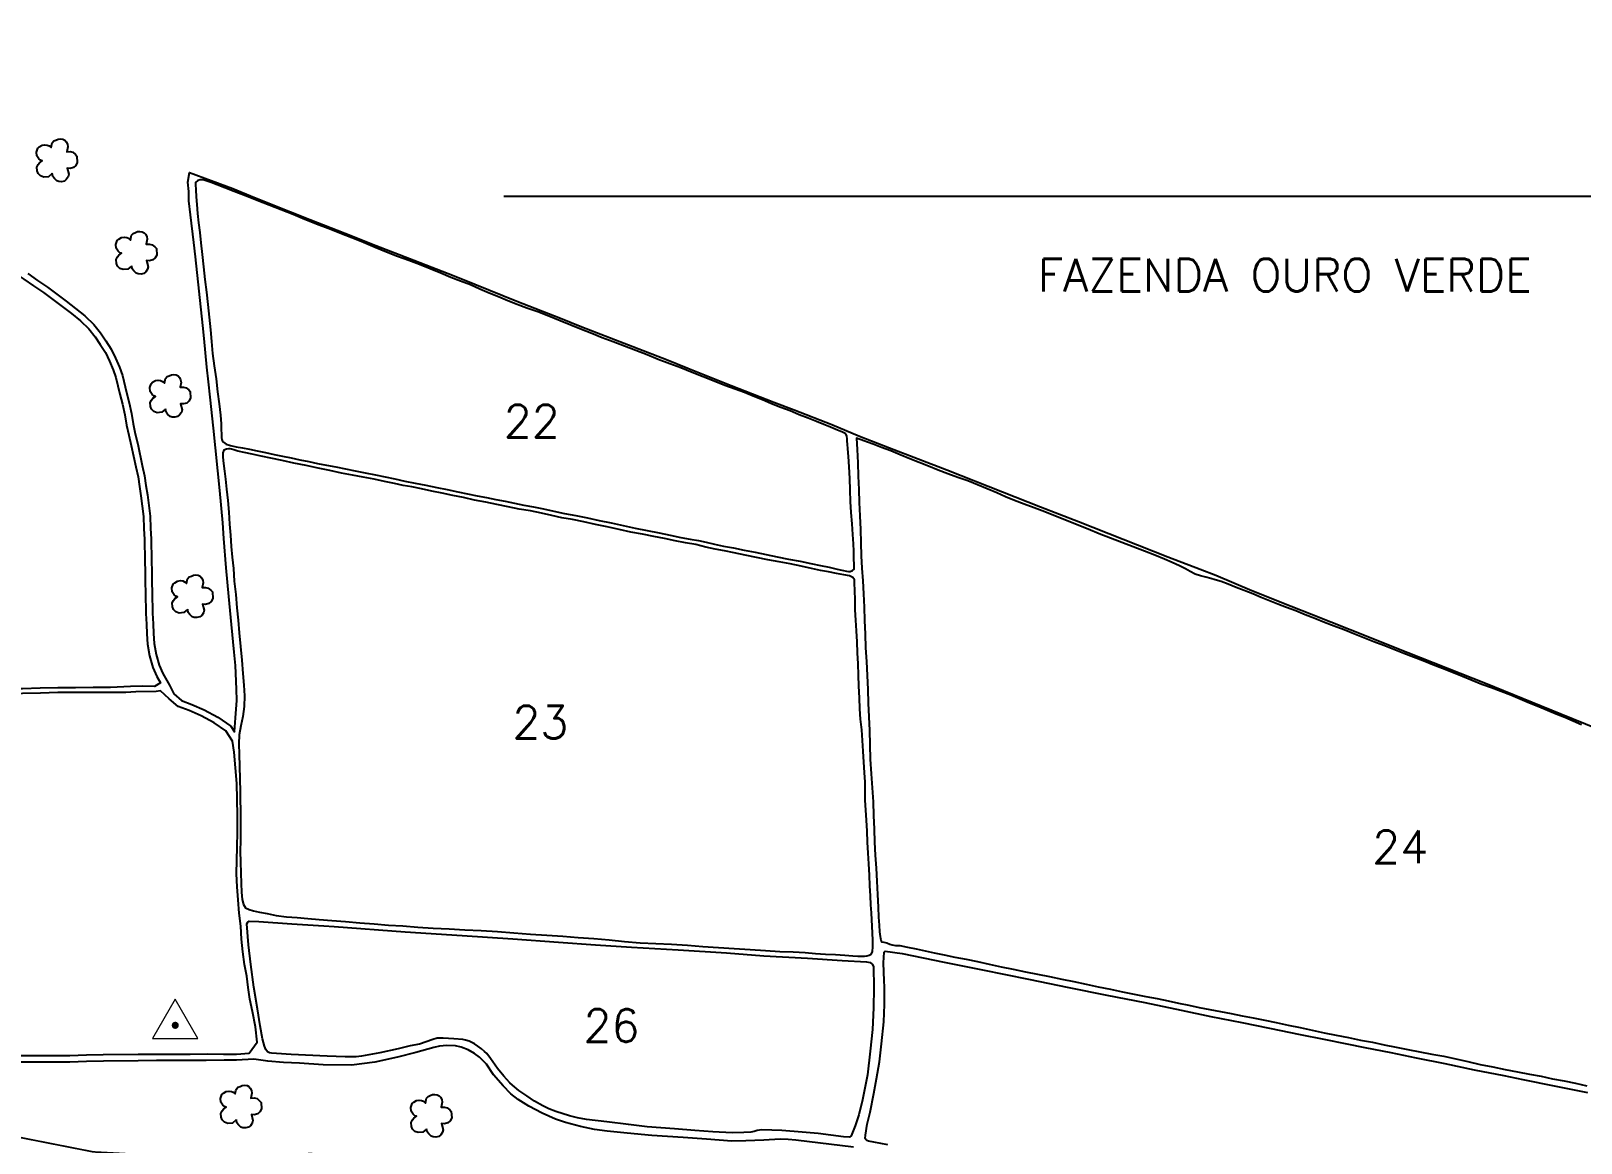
# Model space of a CAD drawing. Extents: x 733786 to 736936, y 7819983 to 7824438.
# Drawn here: x 735329 to 736255, y 7822234 to 7822899 of the extents above; entities that cross this region are included whole.
import ezdxf

# ---------------------------------------------------------------- set-up
doc = ezdxf.new("R2010")
doc.units = 0
doc.linetypes.add('CONTINUO', pattern=[0])
for name, color, linetype, lineweight in [('0114000993', 1, 'Continuous', 25), ('0114000993022', 5, 'Continuous', 25), ('0114000993023', 5, 'Continuous', 25), ('0114000993024', 5, 'Continuous', 25), ('0114000993025', 5, 'Continuous', 25), ('0114000993026', 5, 'Continuous', 25)]:
    doc.layers.add(name, color=color, linetype=linetype, lineweight=lineweight)
for name, color, linetype in [('0114000993003', 5, 'Continuous'), ('0114000993004', 5, 'Continuous'), ('CURSOS_D_AGUA', 4, 'Continuous'), ('MALHA', 8, 'Continuous'), ('MATO', 3, 'Continuous'), ('TEXTO', 7, 'Continuous'), ('TEXTO CONFORNTANTES', 7, 'Continuous'), ('TEXTO_NUN_TAL', 7, 'Continuous')]:
    doc.layers.add(name, color=color, linetype=linetype)
doc.styles.add('Simplex', font='simplex.shx')

msp = doc.modelspace()

# ---------------------------------------------------------------- linework, layer by layer
at = {"layer": '0114000993'}
for points in [[(735327.38, 7822753.61), (735333.16, 7822749.58), (735339.15, 7822745.6), (735350.41, 7822737.12), (735355.99, 7822732.89), (735361.51, 7822728.33), (735366.79, 7822723.33), (735370.83, 7822718.21), (735374.06, 7822713.57), (735377.29, 7822708.44), (735379.84, 7822703.04), (735382.21, 7822697.71), (735383.91, 7822692.71), (735386.34, 7822682.68), (735387.92, 7822676.54), (735389.31, 7822670.13), (735390.36, 7822663.94), (735391.66, 7822657.93), (735393.08, 7822651.8), (735395.84, 7822639.02), (735397.22, 7822632.85), (735398.02, 7822627.03), (735398.94, 7822621.45), (735400.53, 7822608.77), (735400.71, 7822601.61), (735401.06, 7822595.03), (735401.34, 7822582.19), (735401.48, 7822575.55), (735401.51, 7822569.38), (735401.81, 7822563.11), (735401.95, 7822550.72), (735402.23, 7822544.4), (735402.51, 7822538.7), (735402.9, 7822532.74), (735404.06, 7822526.15), (735405.83, 7822519.79), (735408.14, 7822514.75), (735412.13, 7822507.79), (735414.58, 7822502.63), (735419.25, 7822498.57), (735425.38, 7822496.29), (735432.73, 7822493.03), (735440.92, 7822488.65), (735448.74, 7822483.29), (735450.92, 7822479.83), (735451.55, 7822488.33), (735452.22, 7822498.65), (735452.05, 7822505.31), (735451.42, 7822519.54), (735450.7, 7822527.48), (735449.16, 7822543.91), (735447.56, 7822560.76), (735445.98, 7822577.85), (735444.63, 7822595.43), (735443.87, 7822604.65), (735442.17, 7822624.02), (735438.41, 7822661.4), (735436.44, 7822679.75), (735435.39, 7822688.94), (735434.44, 7822697.82), (735432.76, 7822714.86), (735431.95, 7822722.74), (735427.54, 7822763.62), (735426.6, 7822772.23), (735424.69, 7822788.76), (735423.7, 7822797.12), (735423.65, 7822802.63), (735423.1, 7822808.25), (735424, 7822814), (735449.82, 7822804.44), (735460.44, 7822800.13), (735471.78, 7822795.6), (735495.91, 7822786.07), (735520.31, 7822776.35), (735532.75, 7822771.46), (735558.1, 7822761.65), (735582.17, 7822752.28), (735594.46, 7822747.37), (735619.54, 7822737.11), (735645.66, 7822726.95), (735658.49, 7822721.94), (735683.66, 7822712.07), (735708.97, 7822702.24), (735721.77, 7822697.2), (735747.66, 7822686.88), (735773.17, 7822676.87), (735785.2, 7822672.17), (735807.82, 7822663.41), (735824.28, 7822656.59), (735842.18, 7822649.62), (735876.38, 7822636.34), (735909.77, 7822623.2), (735932.34, 7822614.34), (735955.05, 7822605.46), (736008.51, 7822584.41), (736027.74, 7822577), (736037.17, 7822573.4), (736058.56, 7822564.32), (736082.11, 7822554.94), (736094.25, 7822550.21), (736117.41, 7822541.01), (736151.77, 7822527.32), (736198.15, 7822508.97), (736220.82, 7822499.84), (736243.26, 7822490.72), (736265.42, 7822481.77)], [(735820.6, 7822231.71), (735786.31, 7822235.87), (735781.58, 7822236.39), (735776.82, 7822236.43), (735767.14, 7822235.87), (735756.33, 7822235.55), (735747.92, 7822235.43), (735732.92, 7822236.48), (735718.95, 7822237.53), (735700.31, 7822238.78), (735685.5, 7822240.19), (735673.44, 7822241.36), (735666, 7822242.29), (735657.65, 7822244.07), (735648.66, 7822246.53), (735642.64, 7822248.55), (735634.65, 7822251.98), (735626.7, 7822256.26), (735620.37, 7822260.29), (735616.05, 7822263.56), (735611.49, 7822268.33), (735605.68, 7822275.06), (735601.4, 7822281.28), (735597.29, 7822285.51), (735594.3, 7822287.77), (735590.53, 7822289.99), (735586.3, 7822291.56), (735582.99, 7822292.24), (735577.83, 7822292.57), (735573.39, 7822292.04), (735570, 7822291.36), (735559.24, 7822288.3), (735548.31, 7822285.57), (735534.73, 7822282.59), (735520.73, 7822280.74), (735503.91, 7822280.94), (735489.7, 7822281.86), (735480.24, 7822282.28), (735470.87, 7822283.2), (735462.45, 7822284.28), (735462.45, 7822284.28), (735452.18, 7822283.81), (735444.71, 7822283.66), (735434.07, 7822283.59), (735423.36, 7822283.53), (735404.4, 7822283.49), (735393.33, 7822283.39), (735372.61, 7822283.06), (735362.53, 7822282.84), (735352.53, 7822282.57), (735342.4, 7822282.54), (735332.52, 7822282.51), (735322.49, 7822282.52)]]:
    msp.add_lwpolyline(points, dxfattribs=at)
at = {"layer": '0114000993003', "linetype": 'CONTINUO', "flags": 128}
msp.add_lwpolyline([(735386.06, 7822503.44), (735376.74, 7822503.44), (735366.42, 7822503.43), (735355.97, 7822503.35), (735345.44, 7822503.3), (735334.93, 7822503), (735324.33, 7822502.72), (735314.08, 7822502.62), (735304.13, 7822502.71), (735294.1, 7822502.8), (735273.72, 7822502.71), (735253.28, 7822502.48), (735242.78, 7822502.46), (735232.23, 7822502.48), (735211.04, 7822502.24), (735200.33, 7822502.17), (735189.52, 7822502.12), (735178.76, 7822501.82), (735158.48, 7822501.87), (735148.41, 7822501.77), (735138.21, 7822501.8), (735128.37, 7822501.47), (735122.34, 7822501.25), (735103.56, 7822501.05), (735093.1, 7822501.04), (735073.01, 7822500.98), (735062.98, 7822500.83), (735052.58, 7822500.73), (735042.36, 7822500.66), (735032.01, 7822500.63), (735021.35, 7822500.54), (735010.97, 7822500.44), (735000.84, 7822500.43), (734990.59, 7822500.4), (734980.99, 7822500.49), (734970.79, 7822500.24), (734962.45, 7822499.92), (734956.88, 7822499.58), (734951.07, 7822499.44), (734943.34, 7822499.82), (734926.12, 7822499.87), (734900.99, 7822499.59), (734893.54, 7822499.63), (734883.15, 7822499.47), (734871.54, 7822499.32), (734850.17, 7822499.18), (734828.64, 7822499.1), (734817.79, 7822499.08), (734795.87, 7822498.92), (734785.18, 7822498.91), (734774.37, 7822498.65), (734763.77, 7822498.57), (734752.45, 7822498.56), (734741.02, 7822498.47), (734729.69, 7822498.34), (734718.83, 7822498.16), (734706.84, 7822498.1), (734695.49, 7822497.91), (734692.38, 7822498.58), (734686.8, 7822498.27), (734680.96, 7822498.64), (734676.21, 7822497.75), (734672.79, 7822488.17), (734667.94, 7822472.94), (734665.32, 7822464.45), (734662.44, 7822455.88), (734659.93, 7822447.18), (734654.58, 7822431.25), (734651.81, 7822422.84), (734649.04, 7822414.38), (734646.26, 7822405.9), (734643.93, 7822398.06), (734641.34, 7822389.84), (734635.93, 7822373.01), (734633.37, 7822365.6), (734630.81, 7822357.64), (734628.58, 7822349.61), (734629.23, 7822344.34), (734631.61, 7822341.94), (734636.8, 7822339.71), (734644.56, 7822338.15), (734653.36, 7822337.3), (734662.11, 7822336.33), (734670.87, 7822335.23), (734679.91, 7822334.36), (734697.32, 7822332.47), (734705.38, 7822331.81), (734714, 7822332.47), (734722.85, 7822333.92), (734731.79, 7822335.77), (734741.03, 7822337.38), (734750.31, 7822339.25), (734759.78, 7822341.22), (734768.94, 7822343.18), (734778.12, 7822344.14), (734786.98, 7822343.34), (734796.01, 7822342.55), (734805.06, 7822341.63), (734814.27, 7822341.41), (734823.38, 7822343.86), (734831.16, 7822347.77), (734838.98, 7822352.61), (734846.6, 7822357.37), (734854.42, 7822362.15), (734862.36, 7822366.88), (734870.14, 7822371.92), (734878.05, 7822376.56), (734886.18, 7822381.38), (734894.52, 7822386.38), (734903.31, 7822390.72), (734912.04, 7822393.62), (734920.41, 7822397.19), (734928.88, 7822400.13), (734938.26, 7822401.9), (734948.06, 7822401.73), (734957.38, 7822400.91), (734975.8, 7822399.09), (734985.21, 7822398.28), (734994.19, 7822397.18), (735003.42, 7822396.62), (735012.49, 7822395.95), (735021.49, 7822394.94), (735030.52, 7822393.61), (735039.39, 7822392.03), (735057.61, 7822388.31), (735066.72, 7822386.65), (735084.28, 7822383.59), (735093.09, 7822382.02), (735102.24, 7822379.8), (735109.69, 7822377.07), (735119.25, 7822372.9), (735128.19, 7822369.1), (735137.15, 7822365.26), (735145.84, 7822361.13), (735155.15, 7822356.33), (735163.68, 7822351.92), (735172.03, 7822347.22), (735180.93, 7822342.12), (735190.05, 7822336.96), (735199.21, 7822331.95), (735208.47, 7822326.9), (735217.42, 7822322.1), (735226.38, 7822317.17), (735235.03, 7822313.77), (735244.62, 7822307.66), (735253.94, 7822303.67), (735263.23, 7822300.52), (735272.79, 7822297.7), (735282.56, 7822294.86), (735292.48, 7822292.03), (735302.55, 7822289.29), (735312.69, 7822287.13), (735322.61, 7822286.52), (735332.52, 7822286.51), (735342.38, 7822286.54), (735352.47, 7822286.57), (735362.43, 7822286.84), (735372.54, 7822287.06), (735393.31, 7822287.39), (735403.49, 7822287.33), (735424.34, 7822287.39), (735434.65, 7822287.45), (735444.31, 7822287.32), (735452.04, 7822287.31), (735459.62, 7822287.95), (735464.43, 7822294.49), (735463.49, 7822303.67), (735461.68, 7822312.75), (735460.05, 7822320.13), (735459.07, 7822327.18), (735458.18, 7822333.86), (735456.93, 7822340.82), (735455.86, 7822348.38), (735455.03, 7822356.1), (735454.61, 7822363.76), (735453.74, 7822371.61), (735453.14, 7822379.52), (735452.4, 7822387.38), (735452.05, 7822395.04), (735452.35, 7822403.21), (735452.47, 7822411.01), (735452.75, 7822420.1), (735452.6, 7822429.87), (735452.47, 7822439.56), (735452.28, 7822449.01), (735451.51, 7822458.45), (735450.72, 7822467.7), (735449.65, 7822474.33), (735445.8, 7822480.46), (735438.84, 7822485.22), (735430.97, 7822489.43), (735423.87, 7822492.58), (735417.17, 7822495.08), (735411.94, 7822499.63), (735406.68, 7822504.31), (735404.2, 7822504.03), (735392.02, 7822503.73)], close=True, dxfattribs=at)
at = {"layer": '0114000993004', "linetype": 'CONTINUO', "flags": 128}
msp.add_lwpolyline([(735388.79, 7822506.9), (735376.74, 7822506.35), (735366.41, 7822506.34), (735355.96, 7822506.26), (735345.39, 7822506.21), (735334.85, 7822505.91), (735324.28, 7822505.63), (735314.08, 7822505.53), (735304.16, 7822505.62), (735294.11, 7822505.71), (735273.7, 7822505.62), (735253.26, 7822505.39), (735242.78, 7822505.37), (735232.22, 7822505.39), (735211.01, 7822505.14), (735200.31, 7822505.08), (735189.47, 7822505.03), (735178.72, 7822504.73), (735158.47, 7822504.78), (735148.4, 7822504.68), (735138.16, 7822504.71), (735128.27, 7822504.38), (735122.28, 7822504.16), (735103.54, 7822503.96), (735093.09, 7822503.95), (735072.98, 7822503.89), (735062.94, 7822503.74), (735052.55, 7822503.64), (735042.35, 7822503.57), (735031.99, 7822503.54), (735021.32, 7822503.45), (735010.95, 7822503.35), (735000.83, 7822503.34), (734990.6, 7822503.31), (734980.97, 7822503.4), (734970.7, 7822503.14), (734962.3, 7822502.83), (734956.75, 7822502.49), (734951.11, 7822502.35), (734943.41, 7822502.73), (734926.11, 7822502.78), (734900.98, 7822502.5), (734893.53, 7822502.54), (734883.11, 7822502.38), (734871.51, 7822502.23), (734850.15, 7822502.09), (734828.63, 7822502.01), (734817.78, 7822501.99), (734795.85, 7822501.83), (734785.15, 7822501.82), (734774.32, 7822501.56), (734763.76, 7822501.48), (734752.44, 7822501.46), (734740.99, 7822501.38), (734729.65, 7822501.25), (734718.8, 7822501.07), (734706.81, 7822501.01), (734695.44, 7822500.82), (734685.09, 7822500.8), (734682.14, 7822500.93), (734679.03, 7822501.63), (734678.49, 7822505.61), (734681.08, 7822513.04), (734683.83, 7822520.46), (734686.24, 7822527.51), (734688.5, 7822534.55), (734690.59, 7822541.6), (734692.33, 7822546.68), (734692.33, 7822546.87), (734694.2, 7822552.79), (734696.79, 7822560.42), (734699.76, 7822569.87), (734702.89, 7822579.77), (734706.01, 7822589.25), (734709.09, 7822598.25), (734714.35, 7822609.32), (734718.8, 7822610.47), (734727.55, 7822610.67), (734736.57, 7822610.61), (734745.63, 7822611.81), (734754.3, 7822614.12), (734762.88, 7822617), (734771.35, 7822620.16), (734779.62, 7822623.44), (734787.66, 7822627.35), (734795.17, 7822631.71), (734807.65, 7822637.76), (734815.05, 7822639.89), (734821.42, 7822642.61), (734827.71, 7822645.35), (734835.36, 7822648.92), (734842.58, 7822652.88), (734849.81, 7822657.55), (734856.97, 7822662.53), (734864.04, 7822667.56), (734870.68, 7822672.4), (734884.34, 7822682.87), (734891.03, 7822688.16), (734897.7, 7822693.55), (734904.38, 7822698.94), (734910.91, 7822704.41), (734917.35, 7822710.08), (734923.64, 7822715.88), (734929.62, 7822721.96), (734935.5, 7822728.22), (734941.13, 7822734.78), (734946.38, 7822741.43), (734951.38, 7822748.38), (734955.86, 7822755.55), (734959.93, 7822763.07), (734962.98, 7822771.11), (734965.69, 7822778.95), (734967.72, 7822784.87), (734972.95, 7822797.72), (734976.64, 7822803.36), (734981.82, 7822808.85), (734987.71, 7822813.98), (734993.91, 7822818.68), (734999.37, 7822822.36), (735012.85, 7822830.91), (735018.96, 7822834.75), (735025.78, 7822839.07), (735032.7, 7822843.25), (735037.23, 7822846.09), (735046.07, 7822852.57), (735049.8, 7822855.29), (735052.75, 7822857.78), (735061.61, 7822865.73), (735066.12, 7822870.4), (735072.21, 7822875.95), (735077.45, 7822880.87), (735082.65, 7822886.13), (735088.13, 7822891.81), (735093.4, 7822896.01), (735099.51, 7822898.11), (735106.44, 7822898.58), (735113.22, 7822898.59), (735119.15, 7822898.31), (735124.42, 7822887.28), (735126.43, 7822880.48), (735131.18, 7822875.07), (735136.2, 7822870.82), (735138.77, 7822869.35), (735139.92, 7822869.03), (735150.75, 7822868.27), (735157.26, 7822868.93), (735164.96, 7822871.08), (735172.4, 7822870.07), (735178.17, 7822865.1), (735183.82, 7822860.05), (735189.56, 7822855.03), (735195.12, 7822849.92), (735200.94, 7822845), (735206.65, 7822839.99), (735212.18, 7822834.77), (735217.94, 7822829.82), (735223.56, 7822824.85), (735229.23, 7822819.82), (735234.83, 7822814.86), (735240.46, 7822810.09), (735246.24, 7822805.62), (735252.4, 7822801.18), (735258.6, 7822796.93), (735270.76, 7822788.15), (735276.99, 7822784.12), (735283.01, 7822779.86), (735289.16, 7822775.6), (735301.07, 7822767.17), (735306.99, 7822762.85), (735313.13, 7822758.77), (735319.13, 7822754.36), (735325.12, 7822750.31), (735330.91, 7822746.27), (735336.84, 7822742.33), (735347.99, 7822733.93), (735353.51, 7822729.75), (735358.86, 7822725.34), (735363.83, 7822720.62), (735367.62, 7822715.83), (735370.72, 7822711.36), (735373.77, 7822706.51), (735376.2, 7822701.37), (735378.48, 7822696.25), (735380.06, 7822691.59), (735382.45, 7822681.71), (735384.03, 7822675.62), (735385.39, 7822669.37), (735386.43, 7822663.18), (735387.76, 7822657.06), (735389.17, 7822650.93), (735391.94, 7822638.17), (735393.28, 7822632.14), (735394.07, 7822626.43), (735394.98, 7822620.88), (735396.54, 7822608.47), (735396.72, 7822601.46), (735397.06, 7822594.88), (735397.34, 7822582.1), (735397.48, 7822575.5), (735397.52, 7822569.27), (735397.81, 7822563), (735397.95, 7822550.61), (735398.24, 7822544.21), (735398.52, 7822538.47), (735398.92, 7822532.27), (735400.15, 7822525.27), (735402.06, 7822518.41), (735404.58, 7822512.92), (735406.73, 7822509.18), (735403.12, 7822506.98), (735396.24, 7822507.17)], close=True, dxfattribs=at)
at = {"layer": '0114000993022'}
msp.add_lwpolyline([(735816.06, 7822657.97), (735814.06, 7822658.9), (735811.13, 7822660.14), (735807.02, 7822661.89), (735802.9, 7822663.46), (735798.53, 7822665.29), (735793.53, 7822667.33), (735788.15, 7822669.36), (735782.76, 7822671.58), (735777.29, 7822673.75), (735771.76, 7822675.93), (735766.29, 7822678.17), (735760.79, 7822680.39), (735755.5, 7822682.54), (735750.02, 7822684.61), (735743.85, 7822686.89), (735737.38, 7822689.42), (735730.84, 7822692.05), (735724.26, 7822694.62), (735717.61, 7822697.26), (735710.9, 7822699.83), (735704.09, 7822702.39), (735697.37, 7822705.03), (735690.69, 7822707.75), (735683.93, 7822710.39), (735677.1, 7822712.81), (735670.6, 7822715.32), (735664.38, 7822717.78), (735658.13, 7822720.33), (735651.84, 7822722.85), (735645.37, 7822725.43), (735638.77, 7822728.23), (735632.02, 7822730.78), (735625.56, 7822732.96), (735619.8, 7822735.16), (735614.29, 7822737.47), (735608.7, 7822739.71), (735603.06, 7822741.95), (735597.49, 7822744.4), (735591.81, 7822746.9), (735585.96, 7822749.13), (735580.15, 7822751.39), (735574.08, 7822753.83), (735567.77, 7822756.44), (735561.41, 7822759.03), (735554.96, 7822761.51), (735548.37, 7822763.92), (735541.74, 7822766.5), (735534.88, 7822769.21), (735527.88, 7822772.2), (735520.93, 7822775.07), (735513.87, 7822777.77), (735506.81, 7822780.55), (735499.8, 7822783.16), (735492.87, 7822785.97), (735485.86, 7822788.93), (735478.8, 7822791.76), (735471.66, 7822794.49), (735464.54, 7822797.25), (735457.52, 7822800.07), (735450.74, 7822802.72), (735445.07, 7822804.9), (735440.61, 7822806.69), (735437, 7822808.03), (735434.07, 7822809.09), (735432.09, 7822809.66), (735430.48, 7822809.66), (735428.91, 7822809.2), (735427.62, 7822808.06), (735427.59, 7822806.82), (735427.85, 7822803.64), (735428.05, 7822799.59), (735428.41, 7822794.86), (735428.83, 7822789.54), (735429.31, 7822783.96), (735430.1, 7822778.25), (735430.89, 7822772.01), (735431.58, 7822765.1), (735432.43, 7822757.71), (735433.28, 7822750.16), (735434.13, 7822742.64), (735434.98, 7822735.14), (735435.72, 7822727.56), (735436.58, 7822720.08), (735437.07, 7822713.13), (735437.67, 7822706), (735438.8, 7822698.52), (735439.87, 7822690.77), (735440.7, 7822683.06), (735441.83, 7822675.79), (735442.59, 7822669.05), (735442.85, 7822663.92), (735443.03, 7822660.23), (735443.13, 7822657.88), (735443.19, 7822655.97), (735443.21, 7822655.2), (735443.24, 7822654.84), (735443.33, 7822654.5), (735443.56, 7822654.03), (735444.38, 7822652.88), (735445.95, 7822651.82), (735448.55, 7822651.04), (735451.98, 7822650.21), (735455.66, 7822649.49), (735459.8, 7822648.71), (735464.42, 7822647.74), (735469.45, 7822646.67), (735474.59, 7822645.58), (735479.67, 7822644.6), (735484.78, 7822643.6), (735489.93, 7822642.43), (735495.22, 7822641.33), (735500.5, 7822640.29), (735505.91, 7822639.15), (735511.43, 7822638.15), (735517.14, 7822637.01), (735523.02, 7822635.85), (735529.01, 7822634.58), (735535.04, 7822633.35), (735540.99, 7822632.21), (735546.77, 7822631.04), (735552.74, 7822629.74), (735558.88, 7822628.52), (735565.22, 7822627.31), (735571.75, 7822625.86), (735578.01, 7822624.62), (735584.29, 7822623.32), (735590.12, 7822622.12), (735595.83, 7822620.96), (735601.35, 7822619.87), (735606.95, 7822618.72), (735612.6, 7822617.62), (735618.08, 7822616.52), (735623.71, 7822615.37), (735629.48, 7822614.28), (735635.52, 7822613.21), (735641.66, 7822611.69), (735648.14, 7822610.34), (735654.81, 7822609.1), (735661.72, 7822607.65), (735668.79, 7822606.23), (735675.91, 7822604.79), (735683.11, 7822603.16), (735690.24, 7822601.58), (735697.42, 7822600.2), (735704.58, 7822598.78), (735711.24, 7822597.36), (735717.47, 7822595.93), (735723.13, 7822594.93), (735728.03, 7822594.25), (735732.71, 7822593.29), (735737.65, 7822592.01), (735743.1, 7822590.9), (735749.03, 7822589.76), (735755.34, 7822588.45), (735761.86, 7822587.25), (735768.48, 7822585.79), (735775.12, 7822584.46), (735781.9, 7822583), (735788.75, 7822581.79), (735795.21, 7822580.46), (735800.98, 7822579.24), (735806.12, 7822578.2), (735810.23, 7822577.28), (735812.72, 7822576.72), (735814.77, 7822576.25), (735816.42, 7822575.85), (735817.63, 7822575.64), (735818.64, 7822575.7), (735820.15, 7822576.19), (735821.18, 7822577.08), (735821.13, 7822579.67), (735820.98, 7822583.53), (735820.82, 7822587.83), (735820.62, 7822592.27), (735820.27, 7822597.73), (735819.8, 7822604.15), (735819.33, 7822610.91), (735818.98, 7822617.55), (735818.72, 7822624.3), (735818.49, 7822631.29), (735818.14, 7822638.25), (735817.7, 7822644.37), (735817.29, 7822648.97), (735817.05, 7822651.7), (735816.95, 7822653.45), (735816.84, 7822655.02), (735816.76, 7822656.58)], close=True, dxfattribs=at)
at = {"layer": '0114000993023'}
msp.add_lwpolyline([(735820.34, 7822572.01), (735818.35, 7822573.04), (735814.92, 7822573.76), (735810.62, 7822574.48), (735805.75, 7822575.39), (735801.04, 7822576.34), (735795.65, 7822577.52), (735789.39, 7822578.82), (735782.81, 7822580.17), (735776.19, 7822581.45), (735769.49, 7822582.74), (735762.66, 7822584.1), (735755.89, 7822585.47), (735749.39, 7822586.92), (735743.62, 7822588.03), (735738.15, 7822589.02), (735732.46, 7822590.2), (735726.45, 7822591.71), (735720.24, 7822592.74), (735714.09, 7822593.94), (735707.88, 7822595.31), (735701.43, 7822596.58), (735694.66, 7822597.96), (735687.67, 7822599.25), (735680.67, 7822600.75), (735673.6, 7822602.27), (735666.51, 7822603.8), (735659.58, 7822605.27), (735652.88, 7822606.66), (735646.42, 7822607.83), (735640.42, 7822609.09), (735634.28, 7822610.62), (735627.72, 7822611.91), (735621.03, 7822612.96), (735614.41, 7822614.22), (735607.67, 7822615.63), (735601, 7822617), (735594.32, 7822618.33), (735587.69, 7822619.81), (735581.27, 7822621.12), (735574.89, 7822622.55), (735568.71, 7822623.73), (735562.64, 7822625.09), (735556.93, 7822626.24), (735551.66, 7822627.13), (735546.42, 7822628.2), (735540.52, 7822629.42), (735534.25, 7822630.75), (735527.85, 7822632.09), (735521.43, 7822633.32), (735514.76, 7822634.52), (735507.83, 7822636.07), (735500.81, 7822637.36), (735493.65, 7822638.91), (735486.42, 7822640.4), (735479.29, 7822642.05), (735472.66, 7822643.39), (735466.83, 7822644.62), (735461.44, 7822645.71), (735456.68, 7822646.73), (735452.98, 7822647.62), (735450.6, 7822648.28), (735449.15, 7822648.69), (735448.28, 7822648.86), (735447.29, 7822648.97), (735446.05, 7822648.78), (735444.46, 7822648.16), (735444.02, 7822646.64), (735443.87, 7822644.04), (735444.26, 7822640.22), (735444.94, 7822635.71), (735445.51, 7822630.8), (735446.2, 7822624.9), (735446.97, 7822618.19), (735447.45, 7822611.08), (735447.98, 7822604.05), (735448.44, 7822597.29), (735448.91, 7822590.65), (735449.57, 7822584.22), (735450.24, 7822577.38), (735450.74, 7822569.87), (735451.63, 7822561.89), (735452.32, 7822554.06), (735453.07, 7822546.52), (735453.77, 7822538.97), (735454.47, 7822530.79), (735455.23, 7822522.65), (735455.98, 7822514.81), (735456.48, 7822507.68), (735456.88, 7822501.35), (735456.66, 7822495.09), (735455.92, 7822489.06), (735454.69, 7822483.38), (735453.65, 7822478.05), (735453.49, 7822472.63), (735453.65, 7822466.4), (735453.9, 7822459.31), (735454.12, 7822451.65), (735454.31, 7822444.26), (735454.38, 7822438.88), (735454.4, 7822433.51), (735454.47, 7822427.28), (735454.55, 7822421.16), (735454.57, 7822415.05), (735454.34, 7822408.61), (735454.4, 7822402.05), (735454.63, 7822395.57), (735454.79, 7822389.33), (735455.07, 7822384.06), (735455.49, 7822379.7), (735456.25, 7822376.69), (735457.54, 7822374.7), (735459.61, 7822373.66), (735462.23, 7822372.96), (735465.93, 7822372.15), (735470.37, 7822371.27), (735475.79, 7822370.24), (735482.03, 7822369.4), (735488.29, 7822368.93), (735494.62, 7822368.45), (735501.55, 7822367.84), (735509.11, 7822367.12), (735517.27, 7822366.49), (735525.76, 7822365.79), (735534.35, 7822365.08), (735542.92, 7822364.41), (735551.55, 7822363.9), (735560.45, 7822363.24), (735569.64, 7822362.61), (735579.05, 7822362.13), (735588.54, 7822361.65), (735598.17, 7822361.17), (735607.97, 7822360.5), (735617.82, 7822359.73), (735627.67, 7822358.95), (735637.48, 7822358.33), (735646.96, 7822357.72), (735656.29, 7822357.04), (735665.48, 7822356.37), (735674.65, 7822355.61), (735683.82, 7822354.69), (735693.16, 7822353.9), (735702.55, 7822353.38), (735712.02, 7822353.04), (735721.43, 7822352.47), (735730.77, 7822351.67), (735740.05, 7822351.03), (735749.43, 7822350.48), (735758.88, 7822349.85), (735768.09, 7822349.2), (735776.71, 7822348.63), (735784.66, 7822348.38), (735791.73, 7822347.97), (735797.95, 7822347.52), (735803.96, 7822347.14), (735809.85, 7822346.76), (735815.49, 7822346.41), (735820.22, 7822346.07), (735823.32, 7822345.88), (735825.46, 7822345.76), (735827.27, 7822345.82), (735828.73, 7822346), (735830.09, 7822346.51), (735831.28, 7822347.1), (735831.97, 7822348.5), (735832.19, 7822351.6), (735832.2, 7822355.47), (735832.07, 7822359.67), (735831.86, 7822363.87), (735831.69, 7822367.6), (735831.43, 7822371.68), (735831.14, 7822376.43), (735830.8, 7822381.84), (735830.5, 7822387.88), (735830.17, 7822394.29), (735829.87, 7822400.93), (735829.39, 7822407.49), (735829.03, 7822414), (735828.86, 7822420.6), (735828.5, 7822427.07), (735828.11, 7822433.13), (735827.69, 7822438.97), (735827.64, 7822444.49), (735827.57, 7822449.91), (735827.32, 7822455.67), (735826.89, 7822461.83), (735826.55, 7822468.25), (735826.15, 7822474.76), (735825.65, 7822481.17), (735824.93, 7822487.4), (735824.49, 7822493.65), (735824.18, 7822500.27), (735823.9, 7822507.1), (735823.66, 7822513.83), (735823.46, 7822520.43), (735823.16, 7822526.99), (735822.82, 7822533.64), (735822.48, 7822540.23), (735822.1, 7822546.67), (735821.75, 7822552.79), (735821.59, 7822558.66), (735821.49, 7822564.33), (735821.37, 7822568.71), (735821.31, 7822570.62)], close=True, dxfattribs=at)
at = {"layer": '0114000993024'}
msp.add_lwpolyline([(736255.68, 7822484.13), (736250.67, 7822486.23), (736245.66, 7822488.38), (736240.47, 7822490.43), (736235.24, 7822492.55), (736230.05, 7822494.76), (736224.63, 7822496.96), (736219.05, 7822499.36), (736213.43, 7822501.76), (736207.7, 7822503.98), (736201.9, 7822506.1), (736196.07, 7822508.25), (736190.23, 7822510.55), (736184.42, 7822512.85), (736178.54, 7822515.25), (736172.62, 7822517.63), (736166.77, 7822519.97), (736161.02, 7822522.26), (736155.17, 7822524.47), (736149.37, 7822526.76), (736143.49, 7822529.05), (736137.54, 7822531.38), (736131.57, 7822533.75), (736125.53, 7822536.09), (736119.66, 7822538.5), (736113.8, 7822540.76), (736107.94, 7822542.95), (736102.14, 7822545.16), (736096.33, 7822547.5), (736090.53, 7822549.82), (736084.87, 7822552.08), (736079.39, 7822554.15), (736074.09, 7822556.09), (736069.17, 7822558.07), (736064.22, 7822560.12), (736059.17, 7822562.28), (736054.15, 7822564.3), (736049.22, 7822566.19), (736044.57, 7822568.04), (736040.34, 7822569.6), (736036.73, 7822570.72), (736034.19, 7822571.54), (736031.27, 7822572.38), (736028.03, 7822573.14), (736024.74, 7822574.17), (736021.82, 7822575.62), (736019, 7822577.23), (736015.48, 7822578.96), (736011.06, 7822580.97), (736006.49, 7822582.97), (736000.8, 7822585.36), (735994.44, 7822587.77), (735987.78, 7822590.39), (735980.95, 7822592.95), (735974.23, 7822595.53), (735967.52, 7822598.17), (735960.88, 7822600.89), (735954.4, 7822603.6), (735947.87, 7822606.18), (735941.33, 7822608.78), (735934.9, 7822611.34), (735928.58, 7822613.74), (735922.61, 7822615.98), (735916.88, 7822618.07), (735911.54, 7822620.37), (735906.22, 7822622.71), (735900.5, 7822625.09), (735894.76, 7822627.51), (735888.95, 7822629.76), (735882.97, 7822631.82), (735877.03, 7822633.96), (735871.24, 7822636.24), (735865.46, 7822638.55), (735859.87, 7822640.87), (735854.27, 7822643.08), (735848.65, 7822645.42), (735842.94, 7822647.68), (735837.32, 7822649.79), (735832.36, 7822651.75), (735829, 7822653.01), (735826.89, 7822653.76), (735825.3, 7822654.4), (735824.04, 7822654.83), (735822.49, 7822655.41), (735822.83, 7822648.57), (735823.26, 7822640.61), (735823.55, 7822632.63), (735823.78, 7822624.76), (735824.08, 7822616.87), (735824.49, 7822608.88), (735824.78, 7822600.77), (735825.04, 7822592.8), (735825.33, 7822585.07), (735825.76, 7822577.61), (735826.35, 7822570.05), (735826.67, 7822562.39), (735826.99, 7822554.45), (735827.31, 7822546.35), (735827.65, 7822538.25), (735827.95, 7822530.08), (735828.36, 7822521.84), (735828.77, 7822513.51), (735829.18, 7822505.13), (735829.52, 7822496.96), (735829.83, 7822488.94), (735830.19, 7822480.74), (735830.5, 7822472.21), (735830.72, 7822463.47), (735831.23, 7822454.88), (735831.8, 7822446.47), (735832.36, 7822438.15), (735832.69, 7822429.89), (735833.01, 7822421.76), (735833.23, 7822413.92), (735833.61, 7822406.28), (735834.16, 7822398.53), (735834.62, 7822390.58), (735835.03, 7822382.63), (735835.39, 7822375.15), (735835.69, 7822369.18), (735835.94, 7822364.34), (735836.23, 7822360.37), (735836.54, 7822357.69), (735836.78, 7822356.36), (735836.97, 7822355.74), (735837.24, 7822354.87), (735837.4, 7822354.51), (735838.83, 7822354.22), (735840.55, 7822353.78), (735842.43, 7822353.11), (735843.73, 7822352.7), (735844.75, 7822352.48), (735845.77, 7822352.29), (735848.45, 7822352.21), (735853.02, 7822351.25), (735858.16, 7822350.15), (735863.51, 7822349.02), (735868.94, 7822347.82), (735874.82, 7822346.56), (735881.25, 7822345.33), (735887.91, 7822344), (735894.75, 7822342.61), (735901.72, 7822340.98), (735908.93, 7822339.5), (735916.17, 7822338.01), (735923.39, 7822336.55), (735930.64, 7822335.17), (735937.84, 7822333.62), (735945.08, 7822332.17), (735952.32, 7822330.66), (735959.63, 7822329.16), (735966.91, 7822327.61), (735974.15, 7822326.08), (735981.31, 7822324.58), (735988.42, 7822323.14), (735995.4, 7822321.71), (736002.14, 7822320.48), (736008.59, 7822319.16), (736014.8, 7822317.82), (736021.02, 7822316.56), (736027.27, 7822315.22), (736033.56, 7822313.94), (736039.91, 7822312.76), (736046.35, 7822311.52), (736052.9, 7822310.29), (736059.55, 7822308.94), (736066.34, 7822307.61), (736073.28, 7822306.22), (736080.32, 7822304.7), (736087.49, 7822303.17), (736094.68, 7822301.61), (736101.89, 7822300.08), (736109.11, 7822298.66), (736116.34, 7822297.18), (736123.63, 7822295.73), (736130.83, 7822294.47), (736137.8, 7822292.95), (736144.86, 7822291.53), (736151.94, 7822290.14), (736159.02, 7822288.74), (736166.11, 7822287.4), (736173.26, 7822286.04), (736180.48, 7822284.46), (736187.77, 7822282.83), (736195.14, 7822281.2), (736202.54, 7822279.66), (736209.96, 7822278.15), (736217.31, 7822276.68), (736224.53, 7822275.33), (736231.52, 7822274.11), (736238.35, 7822272.66), (736245.15, 7822271.29), (736251.93, 7822269.92), (736258.75, 7822268.48)], dxfattribs=at)
at = {"layer": '0114000993025'}
msp.add_lwpolyline([(735841.12, 7822233.22), (735832.78, 7822234.64), (735829.64, 7822235.3), (735828.69, 7822235.78), (735828.11, 7822236.31), (735827.76, 7822236.88), (735827.83, 7822239.01), (735828.93, 7822245.42), (735830.6, 7822252.62), (735832.92, 7822263.88), (735834.52, 7822272.66), (735836.18, 7822282.69), (735837.47, 7822293.4), (735838.81, 7822306.7), (735839.26, 7822317.04), (735839.17, 7822327.61), (735839, 7822331.21), (735838.62, 7822341.94), (735838.92, 7822348.22), (735839.57, 7822348.9), (735849.82, 7822347.5), (735874.94, 7822342.34), (735897.81, 7822337.7), (735925.19, 7822332.12), (735949.39, 7822327.15), (735971.99, 7822322.59), (735994.77, 7822318.11), (736016.46, 7822313.67), (736034.26, 7822309.91), (736052.59, 7822306.23), (736069.23, 7822302.87), (736087.59, 7822299.04), (736101.76, 7822296.26), (736115.36, 7822293.51), (736126.14, 7822291.3), (736141.74, 7822288.25), (736156.86, 7822285.19), (736173.91, 7822281.65), (736191.45, 7822278.01), (736209.28, 7822274.51), (736220.53, 7822272.21), (736239.17, 7822268.38), (736259.18, 7822264.34)], dxfattribs=at)
at = {"layer": '0114000993026'}
msp.add_lwpolyline([(735510.41, 7822363.56), (735552.88, 7822360.41), (735586.92, 7822358.3), (735617.14, 7822356.16), (735644.38, 7822354.28), (735666.47, 7822352.62), (735688.02, 7822351.27), (735715.87, 7822349.58), (735744.81, 7822347.88), (735767.1, 7822346.08), (735793.15, 7822344.65), (735813.88, 7822343.29), (735828.36, 7822342.43), (735830.62, 7822342.05), (735831.89, 7822341.11), (735832.73, 7822339.75), (735832.77, 7822326.9), (735832.66, 7822314.94), (735831.95, 7822302.13), (735830.74, 7822289.08), (735828.98, 7822274.93), (735826.01, 7822259.93), (735823.9, 7822251.15), (735821.76, 7822244.46), (735819.38, 7822238.43), (735818.33, 7822237.75), (735814.68, 7822238.02), (735799.53, 7822239.86), (735790, 7822240.65), (735777.85, 7822241.63), (735765.91, 7822242.04), (735763.06, 7822241.67), (735761.44, 7822241.07), (735759.45, 7822240.65), (735755.12, 7822240.47), (735748.17, 7822240.35), (735736.71, 7822240.99), (735725.96, 7822241.66), (735713.85, 7822242.68), (735697.4, 7822243.88), (735686.2, 7822245.2), (735673.25, 7822246.93), (735661.14, 7822248.29), (735655.8, 7822249.23), (735651.13, 7822250.51), (735642.78, 7822252.99), (735638.75, 7822254.64), (735635.07, 7822256.52), (735630.21, 7822259.31), (735625.51, 7822262.32), (735620.81, 7822265.63), (735616.89, 7822268.79), (735615.43, 7822270.18), (735611.86, 7822274.24), (735607.94, 7822278.84), (735603.84, 7822284.77), (735601.62, 7822287.65), (735600.23, 7822288.92), (735598.46, 7822290.46), (735596.28, 7822292.16), (735594.32, 7822293.47), (735592.37, 7822294.49), (735591.15, 7822295.02), (735588.86, 7822295.69), (735587.36, 7822295.99), (735581.87, 7822296.41), (735575.58, 7822296.83), (735571.93, 7822296.83), (735569.33, 7822296.15), (735561.51, 7822293.37), (735555.81, 7822292.19), (735548.63, 7822290.5), (735537.73, 7822288.02), (735526.77, 7822286.07), (735523.62, 7822285.8), (735517.03, 7822285.69), (735506.23, 7822286.07), (735484.75, 7822287.08), (735475.99, 7822287.61), (735472.91, 7822287.91), (735471.81, 7822288.02), (735470.57, 7822288.77), (735469.6, 7822290.05), (735468.81, 7822292), (735467.72, 7822296.51), (735466.25, 7822304.23), (735464.67, 7822314.39), (735462.48, 7822327.26), (735460.67, 7822340.84), (735459.21, 7822352.69), (735458.3, 7822365.22), (735458.79, 7822366.16), (735459.73, 7822366.69), (735465.45, 7822366.57), (735485.23, 7822365.15), (735504.34, 7822364.02)], close=True, dxfattribs=at)
at = {"layer": 'CURSOS_D_AGUA', "color": 174, "const_width": 1}
msp.add_lwpolyline([(735301.42, 7822241.76), (735366.54, 7822228.93), (735432.58, 7822225.26), (735496.74, 7822227.94), (735559.08, 7822219.37), (735658.9, 7822211.66), (735716.62, 7822181.68), (735797.94, 7822158.08), (735842.54, 7822142.35), (735913.37, 7822103.01), (735971.08, 7822084.66), (736057.65, 7822045.32), (736149.47, 7822013.86), (736285.88, 7821977.15), (736346.22, 7821974.53), (736461.64, 7821977.15)], dxfattribs=at)
at = {"layer": 'MALHA', "linetype": 'ByBlock'}
msp.add_lwpolyline([(735611.8, 7822800), (736785.95, 7822800)], dxfattribs=at)
at = {"layer": 'MATO', "linetype": 'CONTINUO'}
for points in [[(735341.97, 7822813.37, 0), (735339.76, 7822811.52, 0), (735336.96, 7822811.2, 0), (735334.97, 7822811.97, 0), (735333.55, 7822813.36, 0), (735332.97, 7822814.96, 0), (735332.81, 7822817.31, 0), (735333.57, 7822818.8, 0), (735334.38, 7822819.9, 0), (735335.99, 7822820.99, 0), (735334.96, 7822821.32, 0), (735333.95, 7822822.15, 0), (735332.76, 7822824.03, 0), (735332.55, 7822826.26, 0), (735333.41, 7822828.59, 0), (735334.31, 7822829.42, 0), (735335.95, 7822830.43, 0), (735337.68, 7822830.66, 0), (735339.06, 7822830.46, 0), (735340.15, 7822829.95, 0), (735341.35, 7822828.89, 0), (735341.71, 7822830.93, 0), (735342.01, 7822831.74, 0), (735342.91, 7822832.87, 0), (735344.24, 7822833.36, 0), (735345.54, 7822833.94, 0), (735347, 7822834.07, 0), (735348.38, 7822833.88, 0), (735349.5, 7822833.28, 0), (735350.34, 7822832.38, 0), (735351.07, 7822830.94, 0), (735351.35, 7822829.34, 0), (735350.69, 7822826.48, 0), (735352.69, 7822826.51, 0), (735354.35, 7822826.11, 0), (735355.91, 7822824.88, 0), (735356.77, 7822823.89, 0), (735357.01, 7822819.95, 0), (735356.04, 7822818.19, 0), (735354.76, 7822817.02, 0), (735352.74, 7822816.48, 0), (735350.98, 7822816.64, 0), (735351.92, 7822812.96, 0), (735351.49, 7822811.4, 0), (735350.43, 7822809.9, 0), (735349.26, 7822808.97, 0), (735347.59, 7822808.56, 0), (735345.95, 7822808.66, 0), (735344.71, 7822809.01, 0), (735343.3, 7822810.4, 0), (735342.33, 7822811.66, 0), (735342.04, 7822813.56, 0)], [(735389.42, 7822758.17, 0), (735387.22, 7822756.32, 0), (735384.42, 7822756, 0), (735382.42, 7822756.78, 0), (735381, 7822758.17, 0), (735380.42, 7822759.76, 0), (735380.26, 7822762.11, 0), (735381.03, 7822763.6, 0), (735381.83, 7822764.7, 0), (735383.44, 7822765.79, 0), (735382.42, 7822766.12, 0), (735381.41, 7822766.96, 0), (735380.21, 7822768.83, 0), (735380, 7822771.06, 0), (735380.86, 7822773.39, 0), (735381.76, 7822774.22, 0), (735383.41, 7822775.23, 0), (735385.13, 7822775.46, 0), (735386.51, 7822775.26, 0), (735387.6, 7822774.76, 0), (735388.8, 7822773.69, 0), (735389.16, 7822775.73, 0), (735389.47, 7822776.55, 0), (735390.36, 7822777.68, 0), (735391.69, 7822778.17, 0), (735392.99, 7822778.74, 0), (735394.45, 7822778.88, 0), (735395.83, 7822778.68, 0), (735396.95, 7822778.09, 0), (735397.79, 7822777.18, 0), (735398.52, 7822775.74, 0), (735398.8, 7822774.14, 0), (735398.14, 7822771.28, 0), (735400.14, 7822771.31, 0), (735401.8, 7822770.92, 0), (735403.36, 7822769.68, 0), (735404.22, 7822768.69, 0), (735404.46, 7822764.76, 0), (735403.49, 7822762.99, 0), (735402.21, 7822761.82, 0), (735400.2, 7822761.28, 0), (735398.43, 7822761.44, 0), (735399.37, 7822757.76, 0), (735398.94, 7822756.2, 0), (735397.88, 7822754.7, 0), (735396.71, 7822753.77, 0), (735395.05, 7822753.36, 0), (735393.4, 7822753.46, 0), (735392.16, 7822753.82, 0), (735390.75, 7822755.21, 0), (735389.78, 7822756.46, 0), (735389.49, 7822758.36, 0)], [(735409.65, 7822672.66, 0), (735407.44, 7822670.81, 0), (735404.64, 7822670.48, 0), (735402.65, 7822671.26, 0), (735401.23, 7822672.65, 0), (735400.65, 7822674.24, 0), (735400.49, 7822676.6, 0), (735401.25, 7822678.08, 0), (735402.06, 7822679.18, 0), (735403.67, 7822680.28, 0), (735402.64, 7822680.6, 0), (735401.63, 7822681.44, 0), (735400.44, 7822683.31, 0), (735400.23, 7822685.55, 0), (735401.08, 7822687.87, 0), (735401.99, 7822688.71, 0), (735403.63, 7822689.71, 0), (735405.36, 7822689.94, 0), (735406.74, 7822689.75, 0), (735407.83, 7822689.24, 0), (735409.03, 7822688.17, 0), (735409.39, 7822690.21, 0), (735409.69, 7822691.03, 0), (735410.58, 7822692.16, 0), (735411.92, 7822692.65, 0), (735413.21, 7822693.23, 0), (735414.68, 7822693.36, 0), (735416.06, 7822693.16, 0), (735417.18, 7822692.57, 0), (735418.01, 7822691.67, 0), (735418.74, 7822690.23, 0), (735419.03, 7822688.62, 0), (735418.36, 7822685.77, 0), (735420.37, 7822685.8, 0), (735422.02, 7822685.4, 0), (735423.58, 7822684.16, 0), (735424.45, 7822683.17, 0), (735424.68, 7822679.24, 0), (735423.72, 7822677.48, 0), (735422.44, 7822676.31, 0), (735420.42, 7822675.77, 0), (735418.65, 7822675.92, 0), (735419.6, 7822672.25, 0), (735419.16, 7822670.68, 0), (735418.1, 7822669.19, 0), (735416.93, 7822668.26, 0), (735415.27, 7822667.85, 0), (735413.62, 7822667.95, 0), (735412.39, 7822668.3, 0), (735410.97, 7822669.69, 0), (735410.01, 7822670.94, 0), (735409.71, 7822672.85, 0)], [(735422.87, 7822552.93, 0), (735420.67, 7822551.08, 0), (735417.87, 7822550.76, 0), (735415.87, 7822551.54, 0), (735414.45, 7822552.93, 0), (735413.87, 7822554.52, 0), (735413.71, 7822556.87, 0), (735414.47, 7822558.36, 0), (735415.28, 7822559.46, 0), (735416.89, 7822560.55, 0), (735415.87, 7822560.88, 0), (735414.85, 7822561.72, 0), (735413.66, 7822563.59, 0), (735413.45, 7822565.82, 0), (735414.31, 7822568.15, 0), (735415.21, 7822568.98, 0), (735416.86, 7822569.99, 0), (735418.58, 7822570.22, 0), (735419.96, 7822570.02, 0), (735421.05, 7822569.52, 0), (735422.25, 7822568.45, 0), (735422.61, 7822570.49, 0), (735422.92, 7822571.31, 0), (735423.81, 7822572.44, 0), (735425.14, 7822572.93, 0), (735426.44, 7822573.5, 0), (735427.9, 7822573.64, 0), (735429.28, 7822573.44, 0), (735430.4, 7822572.85, 0), (735431.24, 7822571.94, 0), (735431.97, 7822570.5, 0), (735432.25, 7822568.9, 0), (735431.59, 7822566.04, 0), (735433.59, 7822566.07, 0), (735435.25, 7822565.68, 0), (735436.81, 7822564.44, 0), (735437.67, 7822563.45, 0), (735437.91, 7822559.52, 0), (735436.94, 7822557.76, 0), (735435.66, 7822556.58, 0), (735433.65, 7822556.04, 0), (735431.88, 7822556.2, 0), (735432.82, 7822552.52, 0), (735432.39, 7822550.96, 0), (735431.33, 7822549.46, 0), (735430.16, 7822548.53, 0), (735428.5, 7822548.12, 0), (735426.85, 7822548.22, 0), (735425.61, 7822548.58, 0), (735424.2, 7822549.97, 0), (735423.23, 7822551.22, 0), (735422.94, 7822553.12, 0)], [(735451.97, 7822248.01, 0), (735449.77, 7822246.16, 0), (735446.97, 7822245.83, 0), (735444.97, 7822246.61, 0), (735443.56, 7822248, 0), (735442.97, 7822249.6, 0), (735442.81, 7822251.95, 0), (735443.58, 7822253.44, 0), (735444.38, 7822254.53, 0), (735445.99, 7822255.63, 0), (735444.97, 7822255.96, 0), (735443.96, 7822256.79, 0), (735442.77, 7822258.67, 0), (735442.55, 7822260.9, 0), (735443.41, 7822263.22, 0), (735444.31, 7822264.06, 0), (735445.96, 7822265.06, 0), (735447.68, 7822265.29, 0), (735449.06, 7822265.1, 0), (735450.16, 7822264.59, 0), (735451.35, 7822263.52, 0), (735451.71, 7822265.56, 0), (735452.02, 7822266.38, 0), (735452.91, 7822267.51, 0), (735454.24, 7822268, 0), (735455.54, 7822268.58, 0), (735457, 7822268.71, 0), (735458.38, 7822268.51, 0), (735459.5, 7822267.92, 0), (735460.34, 7822267.02, 0), (735461.07, 7822265.58, 0), (735461.35, 7822263.97, 0), (735460.69, 7822261.12, 0), (735462.69, 7822261.15, 0), (735464.35, 7822260.75, 0), (735465.91, 7822259.51, 0), (735466.77, 7822258.52, 0), (735467.01, 7822254.59, 0), (735466.04, 7822252.83, 0), (735464.76, 7822251.66, 0), (735462.75, 7822251.12, 0), (735460.98, 7822251.27, 0), (735461.92, 7822247.6, 0), (735461.49, 7822246.03, 0), (735460.43, 7822244.54, 0), (735459.26, 7822243.61, 0), (735457.6, 7822243.2, 0), (735455.95, 7822243.3, 0), (735454.71, 7822243.65, 0), (735453.3, 7822245.04, 0), (735452.33, 7822246.29, 0), (735452.04, 7822248.2, 0)], [(735565.61, 7822242.6, 0), (735563.41, 7822240.75, 0), (735560.61, 7822240.43, 0), (735558.61, 7822241.2, 0), (735557.2, 7822242.59, 0), (735556.61, 7822244.19, 0), (735556.45, 7822246.54, 0), (735557.22, 7822248.03, 0), (735558.02, 7822249.13, 0), (735559.63, 7822250.22, 0), (735558.61, 7822250.55, 0), (735557.6, 7822251.38, 0), (735556.41, 7822253.26, 0), (735556.19, 7822255.49, 0), (735557.05, 7822257.82, 0), (735557.95, 7822258.65, 0), (735559.6, 7822259.65, 0), (735561.32, 7822259.89, 0), (735562.71, 7822259.69, 0), (735563.8, 7822259.18, 0), (735564.99, 7822258.12, 0), (735565.35, 7822260.16, 0), (735565.66, 7822260.97, 0), (735566.55, 7822262.1, 0), (735567.88, 7822262.59, 0), (735569.18, 7822263.17, 0), (735570.64, 7822263.3, 0), (735572.02, 7822263.1, 0), (735573.15, 7822262.51, 0), (735573.98, 7822261.61, 0), (735574.71, 7822260.17, 0), (735574.99, 7822258.57, 0), (735574.33, 7822255.71, 0), (735576.33, 7822255.74, 0), (735577.99, 7822255.34, 0), (735579.55, 7822254.11, 0), (735580.42, 7822253.12, 0), (735580.65, 7822249.18, 0), (735579.69, 7822247.42, 0), (735578.4, 7822246.25, 0), (735576.39, 7822245.71, 0), (735574.62, 7822245.87, 0), (735575.56, 7822242.19, 0), (735575.13, 7822240.63, 0), (735574.07, 7822239.13, 0), (735572.9, 7822238.2, 0), (735571.24, 7822237.79, 0), (735569.59, 7822237.89, 0), (735568.35, 7822238.24, 0), (735566.94, 7822239.63, 0), (735565.97, 7822240.89, 0), (735565.68, 7822242.79, 0)]]:
    msp.add_polyline3d(points, dxfattribs=at)
at = {"layer": 'TEXTO', "lineweight": 9, "flags": 128}
msp.add_lwpolyline([(735401.97, 7822296.71), (735429.09, 7822296.71), (735415.53, 7822320.2)], close=True, dxfattribs=at)
at = {"layer": 'TEXTO', "lineweight": 9, "const_width": 2.12, "flags": 128}
msp.add_lwpolyline([(735414.47, 7822304.54, -1), (735416.59, 7822304.54, -1)], format="xyb", close=True, dxfattribs=at)

# ---------------------------------------------------------------- texts
at = {"layer": 'TEXTO CONFORNTANTES', "linetype": 'ByBlock', "style": 'Simplex'}
msp.add_text('FAZENDA OURO VERDE', height=19.5, dxfattribs=at).set_placement((735930.85, 7822743.03))
at = {"layer": 'TEXTO_NUN_TAL', "linetype": 'Continuous', "style": 'Simplex'}
for s, p in [('22', (735611.74, 7822655.74)), ('23', (735616.9, 7822475.92)), ('24', (736130.55, 7822401.42)), ('26', (735659.36, 7822294.64))]:
    msp.add_text(s, height=19.5, dxfattribs=at).set_placement(p)

doc.saveas('drawing.dxf')
